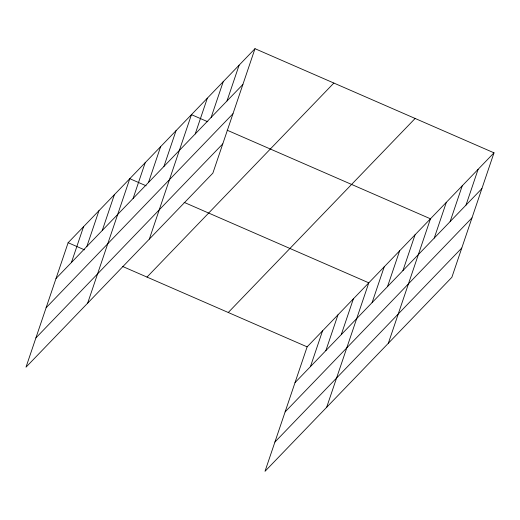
<?xml version="1.0" encoding="UTF-8"?>
<svg xmlns="http://www.w3.org/2000/svg" width="520" height="520" viewBox="0 0 520 520"><rect width="100%" height="100%" fill="white"/><g stroke="black" fill="none" stroke-linecap="round" stroke-linejoin="round"><path stroke-width="0.78" d="M254.995 48.685L68.127 242.71L26 367.172L212.869 173.141L254.995 48.685L494 152.828L451.874 277.29L265.005 471.315L307.132 346.86L494 152.828M71.435 262.476L83.544 226.707M86.853 246.474L98.963 210.697M102.271 230.464L114.374 194.688M87.666 303.141L129.792 178.685L146.159 185.816M133.101 198.445L145.21 162.675M148.519 182.442L160.628 146.666M163.937 166.433L176.04 130.663M149.331 239.109L191.458 114.653L207.831 121.784M195.234 133.933L207.344 98.163M211.12 117.442L223.23 81.666M227 100.952L239.109 65.175M310.44 366.626L322.55 330.85M325.858 350.616L337.968 314.847M341.276 334.607L353.379 298.838M326.671 407.284L368.797 282.828L184.113 202.352M372.106 302.594L384.215 266.825M387.524 286.585L399.633 250.816M402.942 270.582L415.051 234.806M388.336 343.259L430.463 218.803L227.175 130.215M434.239 238.082L446.349 202.306M450.125 221.585L462.235 185.816M466.011 205.094L478.114 169.325M56.017 278.486L242.886 84.455M46.111 307.749L232.98 113.724M35.906 337.903L222.775 143.877M146.998 277.082L333.866 83.05M228.261 312.494L415.129 118.463M295.022 382.629L481.891 188.604M285.116 411.899L471.985 217.867M274.911 442.052L461.779 248.02M68.127 242.71L84.494 249.847M122.447 266.383L307.132 346.86"/></g></svg>
